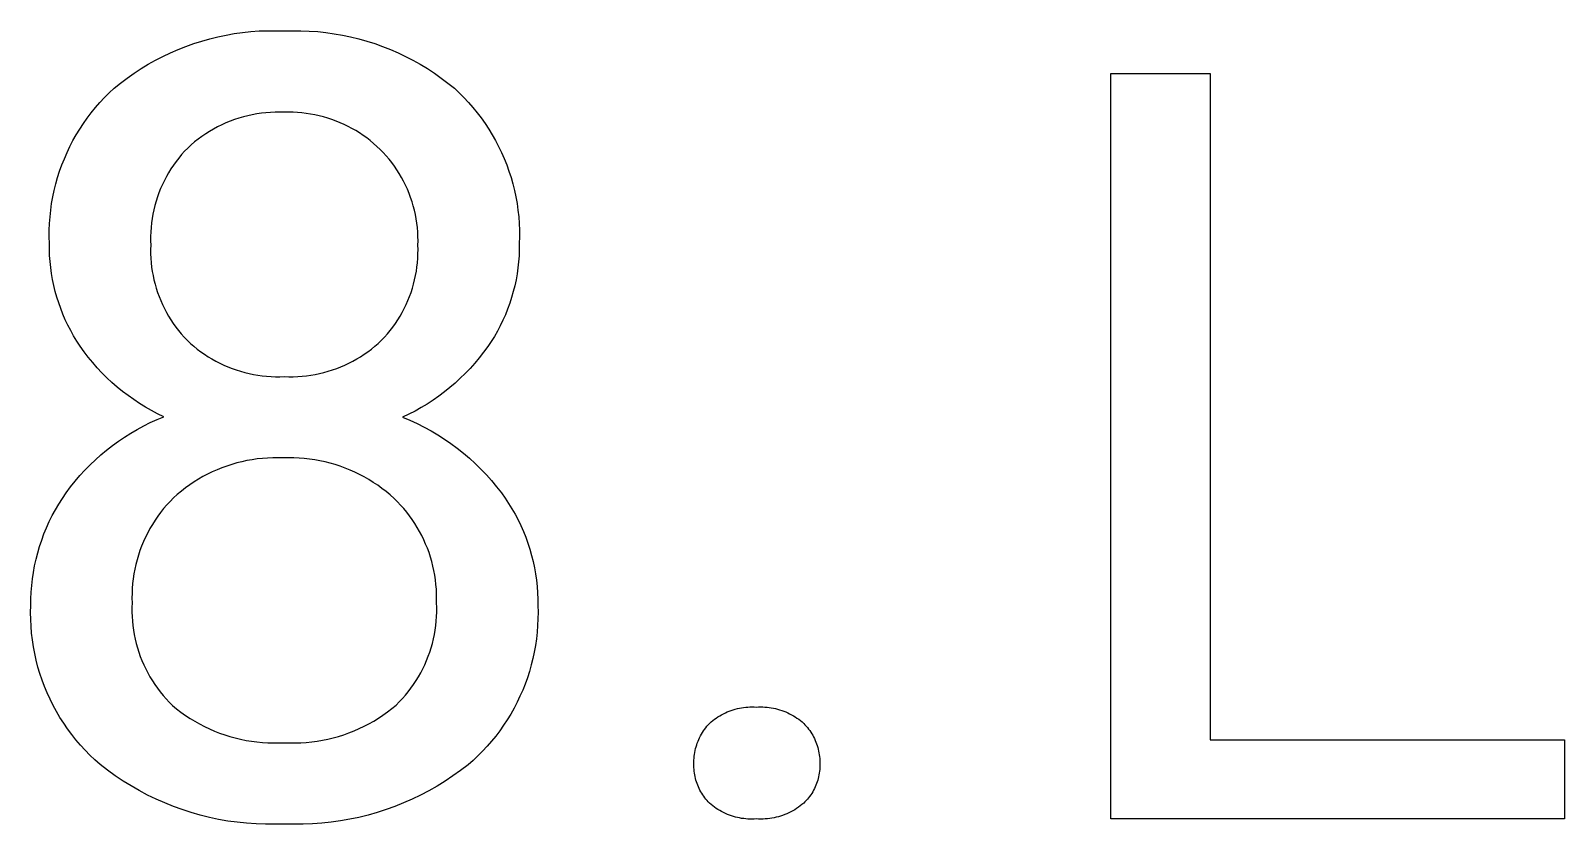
# Model space of a CAD drawing. Header units: millimetres. Extents: x -1893 to 2799, y -925 to 2353.
# Drawn here: x 1603.8 to 1656.9, y -719 to -691.5 of the extents above; entities that cross this region are included whole.
import ezdxf

# ---------------------------------------------------------------- set-up
doc = ezdxf.new("R2010")
doc.units = ezdxf.units.MM
doc.header["$MEASUREMENT"] = 0
doc.layers.add('Domyslna', color=7, linetype='Continuous', true_color=0x000000)
doc.layers.add('Domyślny', color=7, linetype='Continuous', true_color=0x000000)

msp = doc.modelspace()

# ---------------------------------------------------------------- linework, layer by layer
at = {"layer": 'Domyslna'}
for p, q in [((1609.999, -691.797), (1610.28, -691.728)), ((1610.28, -691.728), (1610.564, -691.668)), ((1610.564, -691.668), (1610.849, -691.618)), ((1610.849, -691.618), (1611.136, -691.578)), ((1611.136, -691.578), (1611.424, -691.548)), ((1611.424, -691.548), (1611.713, -691.527)), ((1611.713, -691.527), (1612.002, -691.517)), ((1612.002, -691.517), (1612.292, -691.516)), ((1612.292, -691.516), (1612.581, -691.524)), ((1612.581, -691.524), (1612.87, -691.516)), ((1612.87, -691.516), (1613.159, -691.517)), ((1613.159, -691.517), (1613.448, -691.528)), ((1613.448, -691.528), (1613.737, -691.549)), ((1613.737, -691.549), (1614.024, -691.58)), ((1614.024, -691.58), (1614.311, -691.62)), ((1614.311, -691.62), (1614.596, -691.67)), ((1614.596, -691.67), (1614.879, -691.73)), ((1614.879, -691.73), (1615.159, -691.799)), ((1608.375, -692.406), (1608.637, -692.282)), ((1608.637, -692.282), (1608.902, -692.166)), ((1608.902, -692.166), (1609.172, -692.06)), ((1609.172, -692.06), (1609.444, -691.963)), ((1609.444, -691.963), (1609.72, -691.875)), ((1609.72, -691.875), (1609.999, -691.797)), ((1615.159, -691.799), (1615.438, -691.877)), ((1615.438, -691.877), (1615.713, -691.965)), ((1615.713, -691.965), (1615.986, -692.062)), ((1615.986, -692.062), (1616.255, -692.169)), ((1616.255, -692.169), (1616.52, -692.284)), ((1616.52, -692.284), (1616.781, -692.408)), ((1607.618, -692.831), (1607.866, -692.681)), ((1607.866, -692.681), (1608.118, -692.539)), ((1608.118, -692.539), (1608.375, -692.406)), ((1616.781, -692.408), (1617.038, -692.541)), ((1617.038, -692.541), (1617.29, -692.682)), ((1617.29, -692.682), (1617.538, -692.832)), ((1606.683, -693.513), (1606.908, -693.331)), ((1606.908, -693.331), (1607.139, -693.156)), ((1607.139, -693.156), (1607.376, -692.99)), ((1607.376, -692.99), (1607.618, -692.831)), ((1617.538, -692.832), (1617.78, -692.991)), ((1617.78, -692.991), (1618.016, -693.157)), ((1618.016, -693.157), (1618.247, -693.331)), ((1618.247, -693.331), (1618.472, -693.513)), ((1606.193, -694.004), (1606.35, -693.835)), ((1606.35, -693.835), (1606.514, -693.671)), ((1606.514, -693.671), (1606.683, -693.513)), ((1618.472, -693.513), (1618.642, -693.671)), ((1618.642, -693.671), (1618.806, -693.834)), ((1618.806, -693.834), (1618.964, -694.003)), ((1605.755, -694.543), (1605.895, -694.358)), ((1605.895, -694.358), (1606.041, -694.179)), ((1606.041, -694.179), (1606.193, -694.004)), ((1611.628, -694.401), (1611.472, -694.43)), ((1611.786, -694.378), (1611.628, -694.401)), ((1611.944, -694.36), (1611.786, -694.378)), ((1612.103, -694.347), (1611.944, -694.36)), ((1612.262, -694.34), (1612.103, -694.347)), ((1612.422, -694.339), (1612.262, -694.34)), ((1612.581, -694.343), (1612.422, -694.339)), ((1612.733, -694.34), (1612.581, -694.343)), ((1612.886, -694.343), (1612.733, -694.34)), ((1613.038, -694.351), (1612.886, -694.343)), ((1613.19, -694.363), (1613.038, -694.351)), ((1613.341, -694.381), (1613.19, -694.363)), ((1613.492, -694.404), (1613.341, -694.381)), ((1613.642, -694.432), (1613.492, -694.404)), ((1618.964, -694.003), (1619.117, -694.178)), ((1619.117, -694.178), (1619.263, -694.357)), ((1619.263, -694.357), (1619.403, -694.541)), ((1605.374, -695.123), (1605.494, -694.925)), ((1605.494, -694.925), (1605.621, -694.732)), ((1605.621, -694.732), (1605.755, -694.543)), ((1610.132, -694.925), (1609.994, -695.006)), ((1610.272, -694.85), (1610.132, -694.925)), ((1610.415, -694.78), (1610.272, -694.85)), ((1610.561, -694.714), (1610.415, -694.78)), ((1610.708, -694.654), (1610.561, -694.714)), ((1610.858, -694.598), (1610.708, -694.654)), ((1611.009, -694.548), (1610.858, -694.598)), ((1611.162, -694.503), (1611.009, -694.548)), ((1611.316, -694.464), (1611.162, -694.503)), ((1611.472, -694.43), (1611.316, -694.464)), ((1613.791, -694.465), (1613.642, -694.432)), ((1613.938, -694.503), (1613.791, -694.465)), ((1614.085, -694.546), (1613.938, -694.503)), ((1614.229, -694.594), (1614.085, -694.546)), ((1614.372, -694.647), (1614.229, -694.594)), ((1614.514, -694.704), (1614.372, -694.647)), ((1614.653, -694.766), (1614.514, -694.704)), ((1614.79, -694.833), (1614.653, -694.766)), ((1614.925, -694.904), (1614.79, -694.833)), ((1615.057, -694.98), (1614.925, -694.904)), ((1619.403, -694.541), (1619.537, -694.73)), ((1619.537, -694.73), (1619.665, -694.924)), ((1619.665, -694.924), (1619.786, -695.121)), ((1605.154, -695.53), (1605.26, -695.325)), ((1605.26, -695.325), (1605.374, -695.123)), ((1609.474, -695.372), (1609.352, -695.475)), ((1609.599, -695.274), (1609.474, -695.372)), ((1609.728, -695.18), (1609.599, -695.274)), ((1609.86, -695.09), (1609.728, -695.18)), ((1609.994, -695.006), (1609.86, -695.09)), ((1615.186, -695.06), (1615.057, -694.98)), ((1615.313, -695.145), (1615.186, -695.06)), ((1615.437, -695.233), (1615.313, -695.145)), ((1615.558, -695.326), (1615.437, -695.233)), ((1615.676, -695.423), (1615.558, -695.326)), ((1615.79, -695.524), (1615.676, -695.423)), ((1619.786, -695.121), (1619.9, -695.323)), ((1619.9, -695.323), (1620.007, -695.528)), ((1604.876, -696.166), (1604.961, -695.951)), ((1604.961, -695.951), (1605.054, -695.739)), ((1605.054, -695.739), (1605.154, -695.53)), ((1608.926, -695.928), (1608.831, -696.05)), ((1609.024, -695.809), (1608.926, -695.928)), ((1609.127, -695.693), (1609.024, -695.809)), ((1609.234, -695.582), (1609.127, -695.693)), ((1609.352, -695.475), (1609.234, -695.582)), ((1615.901, -695.628), (1615.79, -695.524)), ((1616.008, -695.738), (1615.901, -695.628)), ((1616.111, -695.852), (1616.008, -695.738)), ((1616.209, -695.969), (1616.111, -695.852)), ((1616.304, -696.089), (1616.209, -695.969)), ((1620.007, -695.528), (1620.107, -695.737)), ((1620.107, -695.737), (1620.2, -695.949)), ((1620.2, -695.949), (1620.286, -696.164)), ((1604.728, -696.604), (1604.798, -696.384)), ((1604.798, -696.384), (1604.876, -696.166)), ((1608.574, -696.436), (1608.497, -696.57)), ((1608.655, -696.305), (1608.574, -696.436)), ((1608.741, -696.176), (1608.655, -696.305)), ((1608.831, -696.05), (1608.741, -696.176)), ((1616.395, -696.212), (1616.304, -696.089)), ((1616.481, -696.339), (1616.395, -696.212)), ((1616.563, -696.468), (1616.481, -696.339)), ((1616.64, -696.6), (1616.563, -696.468)), ((1620.286, -696.164), (1620.364, -696.382)), ((1620.364, -696.382), (1620.435, -696.603)), ((1604.561, -697.278), (1604.609, -697.052)), ((1604.609, -697.052), (1604.664, -696.827)), ((1604.664, -696.827), (1604.728, -696.604)), ((1608.296, -696.988), (1608.238, -697.131)), ((1608.358, -696.846), (1608.296, -696.988)), ((1608.425, -696.707), (1608.358, -696.846)), ((1608.497, -696.57), (1608.425, -696.707)), ((1616.713, -696.735), (1616.64, -696.6)), ((1616.781, -696.872), (1616.713, -696.735)), ((1616.844, -697.011), (1616.781, -696.872)), ((1616.903, -697.153), (1616.844, -697.011)), ((1620.435, -696.603), (1620.499, -696.825)), ((1620.499, -696.825), (1620.554, -697.05)), ((1620.554, -697.05), (1620.602, -697.277)), ((1604.489, -697.735), (1604.521, -697.506)), ((1604.521, -697.506), (1604.561, -697.278)), ((1608.096, -697.572), (1608.059, -697.723)), ((1608.138, -697.424), (1608.096, -697.572)), ((1608.186, -697.277), (1608.138, -697.424)), ((1608.238, -697.131), (1608.186, -697.277)), ((1616.957, -697.296), (1616.903, -697.153)), ((1617.005, -697.441), (1616.957, -697.296)), ((1617.049, -697.588), (1617.005, -697.441)), ((1617.087, -697.736), (1617.049, -697.588)), ((1620.602, -697.277), (1620.643, -697.505)), ((1620.643, -697.505), (1620.675, -697.734)), ((1604.447, -698.196), (1604.464, -697.965)), ((1604.464, -697.965), (1604.489, -697.735)), ((1608, -698.026), (1607.979, -698.179)), ((1608.027, -697.874), (1608, -698.026)), ((1608.059, -697.723), (1608.027, -697.874)), ((1617.121, -697.885), (1617.087, -697.736)), ((1617.149, -698.036), (1617.121, -697.885)), ((1617.172, -698.187), (1617.149, -698.036)), ((1620.675, -697.734), (1620.7, -697.965)), ((1620.7, -697.965), (1620.717, -698.196)), ((1604.437, -698.659), (1604.438, -698.427)), ((1604.444, -698.89), (1604.437, -698.659)), ((1604.438, -698.427), (1604.447, -698.196)), ((1607.952, -698.487), (1607.947, -698.642)), ((1607.947, -698.642), (1607.947, -698.796)), ((1607.963, -698.333), (1607.952, -698.487)), ((1607.979, -698.179), (1607.963, -698.333)), ((1617.19, -698.339), (1617.172, -698.187)), ((1617.203, -698.492), (1617.19, -698.339)), ((1617.21, -698.645), (1617.203, -698.492)), ((1617.213, -698.798), (1617.21, -698.645)), ((1620.717, -698.196), (1620.726, -698.427)), ((1620.727, -698.659), (1620.721, -698.89)), ((1620.726, -698.427), (1620.727, -698.659)), ((1604.444, -699.099), (1604.444, -698.89)), ((1604.452, -699.309), (1604.444, -699.099)), ((1607.947, -698.796), (1607.952, -698.951)), ((1607.952, -698.951), (1607.949, -699.102)), ((1607.949, -699.102), (1607.95, -699.253)), ((1617.209, -698.951), (1617.213, -698.798)), ((1617.213, -699.102), (1617.209, -698.951)), ((1617.212, -699.253), (1617.213, -699.102)), ((1620.72, -699.101), (1620.712, -699.312)), ((1620.721, -698.89), (1620.72, -699.101)), ((1604.467, -699.517), (1604.452, -699.309)), ((1604.488, -699.726), (1604.467, -699.517)), ((1607.95, -699.253), (1607.956, -699.404)), ((1607.956, -699.404), (1607.968, -699.555)), ((1607.968, -699.555), (1607.985, -699.705)), ((1607.985, -699.705), (1608.007, -699.855)), ((1617.155, -699.854), (1617.177, -699.705)), ((1617.177, -699.705), (1617.194, -699.555)), ((1617.194, -699.555), (1617.205, -699.404)), ((1617.205, -699.404), (1617.212, -699.253)), ((1620.697, -699.522), (1620.675, -699.732)), ((1620.712, -699.312), (1620.697, -699.522)), ((1604.517, -699.933), (1604.488, -699.726)), ((1604.553, -700.139), (1604.517, -699.933)), ((1604.596, -700.344), (1604.553, -700.139)), ((1608.007, -699.855), (1608.034, -700.003)), ((1608.034, -700.003), (1608.066, -700.151)), ((1608.066, -700.151), (1608.102, -700.298)), ((1617.06, -700.297), (1617.097, -700.151)), ((1617.097, -700.151), (1617.128, -700.003)), ((1617.128, -700.003), (1617.155, -699.854)), ((1620.609, -700.148), (1620.565, -700.355)), ((1620.645, -699.941), (1620.609, -700.148)), ((1620.675, -699.732), (1620.645, -699.941)), ((1604.645, -700.548), (1604.596, -700.344)), ((1604.702, -700.749), (1604.645, -700.548)), ((1604.765, -700.949), (1604.702, -700.749)), ((1608.102, -700.298), (1608.144, -700.443)), ((1608.144, -700.443), (1608.191, -700.587)), ((1608.191, -700.587), (1608.243, -700.729)), ((1608.243, -700.729), (1608.299, -700.869)), ((1616.863, -700.869), (1616.919, -700.728)), ((1616.919, -700.728), (1616.971, -700.586)), ((1616.971, -700.586), (1617.018, -700.443)), ((1617.018, -700.443), (1617.06, -700.297)), ((1620.455, -700.762), (1620.39, -700.963)), ((1620.514, -700.559), (1620.455, -700.762)), ((1620.565, -700.355), (1620.514, -700.559)), ((1604.835, -701.146), (1604.765, -700.949)), ((1604.912, -701.341), (1604.835, -701.146)), ((1608.299, -700.869), (1608.361, -701.007)), ((1608.361, -701.007), (1608.426, -701.143)), ((1608.426, -701.143), (1608.497, -701.277)), ((1608.497, -701.277), (1608.572, -701.408)), ((1616.591, -701.408), (1616.666, -701.277)), ((1616.666, -701.277), (1616.736, -701.143)), ((1616.736, -701.143), (1616.802, -701.007)), ((1616.802, -701.007), (1616.863, -700.869)), ((1620.318, -701.161), (1620.239, -701.357)), ((1620.39, -700.963), (1620.318, -701.161)), ((1604.995, -701.533), (1604.912, -701.341)), ((1605.085, -701.722), (1604.995, -701.533)), ((1605.181, -701.908), (1605.085, -701.722)), ((1608.572, -701.408), (1608.651, -701.537)), ((1608.651, -701.537), (1608.735, -701.663)), ((1608.735, -701.663), (1608.823, -701.786)), ((1608.823, -701.786), (1608.915, -701.906)), ((1616.248, -701.905), (1616.34, -701.785)), ((1616.34, -701.785), (1616.428, -701.662)), ((1616.428, -701.662), (1616.511, -701.537)), ((1616.511, -701.537), (1616.591, -701.408)), ((1620.062, -701.739), (1619.963, -701.926)), ((1620.154, -701.55), (1620.062, -701.739)), ((1620.239, -701.357), (1620.154, -701.55)), ((1605.283, -702.091), (1605.181, -701.908)), ((1605.391, -702.27), (1605.283, -702.091)), ((1605.506, -702.445), (1605.391, -702.27)), ((1608.915, -701.906), (1609.011, -702.022)), ((1609.011, -702.022), (1609.111, -702.136)), ((1609.111, -702.136), (1609.215, -702.245)), ((1609.215, -702.245), (1609.328, -702.35)), ((1609.328, -702.35), (1609.445, -702.451)), ((1615.719, -702.451), (1615.835, -702.35)), ((1615.835, -702.35), (1615.948, -702.245)), ((1615.948, -702.245), (1616.052, -702.136)), ((1616.052, -702.136), (1616.152, -702.022)), ((1616.152, -702.022), (1616.248, -701.905)), ((1619.747, -702.288), (1619.629, -702.463)), ((1619.858, -702.109), (1619.747, -702.288)), ((1619.963, -701.926), (1619.858, -702.109)), ((1605.645, -702.641), (1605.506, -702.445)), ((1605.791, -702.832), (1605.645, -702.641)), ((1605.943, -703.017), (1605.791, -702.832)), ((1609.445, -702.451), (1609.565, -702.547)), ((1609.565, -702.547), (1609.688, -702.64)), ((1609.688, -702.64), (1609.814, -702.728)), ((1609.814, -702.728), (1609.943, -702.812)), ((1609.943, -702.812), (1610.075, -702.891)), ((1610.075, -702.891), (1610.209, -702.966)), ((1614.955, -702.967), (1615.089, -702.891)), ((1615.089, -702.891), (1615.221, -702.812)), ((1615.221, -702.812), (1615.35, -702.728)), ((1615.35, -702.728), (1615.476, -702.64)), ((1615.476, -702.64), (1615.599, -702.547)), ((1615.599, -702.547), (1615.719, -702.451)), ((1619.337, -702.85), (1619.181, -703.036)), ((1619.486, -702.659), (1619.337, -702.85)), ((1619.629, -702.463), (1619.486, -702.659)), ((1606.101, -703.198), (1605.943, -703.017)), ((1606.265, -703.373), (1606.101, -703.198)), ((1606.435, -703.543), (1606.265, -703.373)), ((1610.209, -702.966), (1610.346, -703.037)), ((1610.346, -703.037), (1610.485, -703.103)), ((1610.485, -703.103), (1610.626, -703.164)), ((1610.626, -703.164), (1610.77, -703.22)), ((1610.77, -703.22), (1610.915, -703.272)), ((1610.915, -703.272), (1611.061, -703.318)), ((1611.061, -703.318), (1611.21, -703.36)), ((1611.21, -703.36), (1611.359, -703.396)), ((1611.359, -703.396), (1611.51, -703.428)), ((1611.51, -703.428), (1611.662, -703.454)), ((1613.503, -703.454), (1613.655, -703.428)), ((1613.655, -703.428), (1613.805, -703.396)), ((1613.805, -703.396), (1613.955, -703.36)), ((1613.955, -703.36), (1614.103, -703.318)), ((1614.103, -703.318), (1614.25, -703.272)), ((1614.25, -703.272), (1614.395, -703.22)), ((1614.395, -703.22), (1614.538, -703.164)), ((1614.538, -703.164), (1614.679, -703.103)), ((1614.679, -703.103), (1614.818, -703.037)), ((1614.818, -703.037), (1614.955, -702.967)), ((1618.852, -703.392), (1618.679, -703.561)), ((1619.02, -703.216), (1618.852, -703.392)), ((1619.181, -703.036), (1619.02, -703.216)), ((1606.611, -703.707), (1606.435, -703.543)), ((1606.792, -703.865), (1606.611, -703.707)), ((1606.978, -704.017), (1606.792, -703.865)), ((1611.662, -703.454), (1611.814, -703.475)), ((1611.814, -703.475), (1611.967, -703.491)), ((1611.967, -703.491), (1612.121, -703.502)), ((1612.121, -703.502), (1612.275, -703.508)), ((1612.275, -703.508), (1612.428, -703.508)), ((1612.428, -703.508), (1612.582, -703.503)), ((1612.582, -703.503), (1612.736, -703.508)), ((1612.736, -703.508), (1612.89, -703.508)), ((1612.89, -703.508), (1613.044, -703.502)), ((1613.044, -703.502), (1613.197, -703.491)), ((1613.197, -703.491), (1613.35, -703.475)), ((1613.35, -703.475), (1613.503, -703.454)), ((1618.316, -703.883), (1618.127, -704.035)), ((1618.5, -703.725), (1618.316, -703.883)), ((1618.679, -703.561), (1618.5, -703.725)), ((1607.169, -704.162), (1606.978, -704.017)), ((1607.365, -704.301), (1607.169, -704.162)), ((1607.566, -704.433), (1607.365, -704.301)), ((1607.77, -704.559), (1607.566, -704.433)), ((1617.532, -704.452), (1617.325, -704.578)), ((1617.735, -704.319), (1617.532, -704.452)), ((1617.934, -704.18), (1617.735, -704.319)), ((1618.127, -704.035), (1617.934, -704.18)), ((1607.979, -704.678), (1607.77, -704.559)), ((1607.938, -705.096), (1608.172, -704.991)), ((1608.192, -704.789), (1607.979, -704.678)), ((1608.172, -704.991), (1608.408, -704.893)), ((1608.408, -704.893), (1608.192, -704.789)), ((1616.898, -704.808), (1616.679, -704.913)), ((1616.679, -704.913), (1616.932, -705.017)), ((1617.113, -704.696), (1616.898, -704.808)), ((1616.932, -705.017), (1617.18, -705.13)), ((1617.325, -704.578), (1617.113, -704.696)), ((1607.045, -705.596), (1607.262, -705.46)), ((1607.262, -705.46), (1607.483, -705.331)), ((1607.483, -705.331), (1607.709, -705.21)), ((1607.709, -705.21), (1607.938, -705.096)), ((1617.18, -705.13), (1617.424, -705.252)), ((1617.424, -705.252), (1617.664, -705.382)), ((1617.664, -705.382), (1617.899, -705.521)), ((1617.899, -705.521), (1618.13, -705.667)), ((1606.227, -706.211), (1606.424, -706.047)), ((1606.424, -706.047), (1606.626, -705.889)), ((1606.626, -705.889), (1606.833, -705.739)), ((1606.833, -705.739), (1607.045, -705.596)), ((1618.13, -705.667), (1618.355, -705.822)), ((1618.355, -705.822), (1618.575, -705.984)), ((1618.575, -705.984), (1618.788, -706.153)), ((1605.673, -706.742), (1605.852, -706.558)), ((1605.852, -706.558), (1606.037, -706.381)), ((1606.037, -706.381), (1606.227, -706.211)), ((1610.588, -706.602), (1610.419, -706.663)), ((1610.76, -706.546), (1610.588, -706.602)), ((1610.934, -706.496), (1610.76, -706.546)), ((1611.109, -706.452), (1610.934, -706.496)), ((1611.286, -706.414), (1611.109, -706.452)), ((1611.464, -706.382), (1611.286, -706.414)), ((1611.642, -706.357), (1611.464, -706.382)), ((1611.822, -706.337), (1611.642, -706.357)), ((1612.002, -706.324), (1611.822, -706.337)), ((1612.183, -706.317), (1612.002, -706.324)), ((1612.363, -706.317), (1612.183, -706.317)), ((1612.544, -706.322), (1612.363, -706.317)), ((1612.726, -706.317), (1612.544, -706.322)), ((1612.909, -706.319), (1612.726, -706.317)), ((1613.091, -706.326), (1612.909, -706.319)), ((1613.273, -706.34), (1613.091, -706.326)), ((1613.454, -706.36), (1613.273, -706.34)), ((1613.635, -706.387), (1613.454, -706.36)), ((1613.814, -706.419), (1613.635, -706.387)), ((1613.993, -706.458), (1613.814, -706.419)), ((1614.17, -706.502), (1613.993, -706.458)), ((1614.345, -706.553), (1614.17, -706.502)), ((1614.518, -706.61), (1614.345, -706.553)), ((1614.69, -706.672), (1614.518, -706.61)), ((1618.788, -706.153), (1618.996, -706.33)), ((1618.996, -706.33), (1619.198, -706.514)), ((1619.198, -706.514), (1619.393, -706.705)), ((1605.175, -707.326), (1605.334, -707.126)), ((1605.334, -707.126), (1605.5, -706.931)), ((1605.5, -706.931), (1605.673, -706.742)), ((1609.454, -707.153), (1609.304, -707.253)), ((1609.607, -707.058), (1609.454, -707.153)), ((1609.764, -706.968), (1609.607, -707.058)), ((1609.924, -706.883), (1609.764, -706.968)), ((1610.086, -706.804), (1609.924, -706.883)), ((1610.251, -706.731), (1610.086, -706.804)), ((1610.419, -706.663), (1610.251, -706.731)), ((1614.859, -706.74), (1614.69, -706.672)), ((1615.026, -706.815), (1614.859, -706.74)), ((1615.19, -706.894), (1615.026, -706.815)), ((1615.351, -706.98), (1615.19, -706.894)), ((1615.509, -707.07), (1615.351, -706.98)), ((1615.664, -707.166), (1615.509, -707.07)), ((1619.393, -706.705), (1619.581, -706.903)), ((1619.581, -706.903), (1619.763, -707.107)), ((1619.763, -707.107), (1619.937, -707.317)), ((1604.892, -707.722), (1605.023, -707.532)), ((1605.023, -707.532), (1605.175, -707.326)), ((1608.875, -707.585), (1608.74, -707.705)), ((1609.014, -707.47), (1608.875, -707.585)), ((1609.157, -707.359), (1609.014, -707.47)), ((1609.304, -707.253), (1609.157, -707.359)), ((1615.816, -707.268), (1615.664, -707.166)), ((1615.964, -707.374), (1615.816, -707.268)), ((1616.109, -707.486), (1615.964, -707.374)), ((1616.249, -707.602), (1616.109, -707.486)), ((1616.386, -707.723), (1616.249, -707.602)), ((1619.937, -707.317), (1620.104, -707.533)), ((1620.104, -707.533), (1620.231, -707.712)), ((1604.542, -708.32), (1604.652, -708.117)), ((1604.652, -708.117), (1604.768, -707.918)), ((1604.768, -707.918), (1604.892, -707.722)), ((1608.297, -708.208), (1608.197, -708.343)), ((1608.401, -708.077), (1608.297, -708.208)), ((1608.51, -707.949), (1608.401, -708.077)), ((1608.623, -707.825), (1608.51, -707.949)), ((1608.74, -707.705), (1608.623, -707.825)), ((1616.5, -707.836), (1616.386, -707.723)), ((1616.611, -707.954), (1616.5, -707.836)), ((1616.717, -708.074), (1616.611, -707.954)), ((1616.82, -708.199), (1616.717, -708.074)), ((1616.918, -708.326), (1616.82, -708.199)), ((1620.231, -707.712), (1620.353, -707.895)), ((1620.353, -707.895), (1620.468, -708.082)), ((1620.468, -708.082), (1620.576, -708.273)), ((1604.256, -708.952), (1604.344, -708.738)), ((1604.344, -708.738), (1604.439, -708.527)), ((1604.439, -708.527), (1604.542, -708.32)), ((1608.013, -708.624), (1607.928, -708.768)), ((1608.103, -708.482), (1608.013, -708.624)), ((1608.197, -708.343), (1608.103, -708.482)), ((1617.012, -708.457), (1616.918, -708.326)), ((1617.101, -708.591), (1617.012, -708.457)), ((1617.186, -708.728), (1617.101, -708.591)), ((1617.266, -708.868), (1617.186, -708.728)), ((1620.576, -708.273), (1620.678, -708.468)), ((1620.678, -708.468), (1620.774, -708.666)), ((1620.774, -708.666), (1620.862, -708.867)), ((1604.103, -709.387), (1604.176, -709.168)), ((1604.176, -709.168), (1604.256, -708.952)), ((1607.704, -709.219), (1607.639, -709.374)), ((1607.773, -709.066), (1607.704, -709.219)), ((1607.848, -708.916), (1607.773, -709.066)), ((1607.928, -708.768), (1607.848, -708.916)), ((1617.341, -709.011), (1617.266, -708.868)), ((1617.412, -709.155), (1617.341, -709.011)), ((1617.478, -709.303), (1617.412, -709.155)), ((1620.862, -708.867), (1620.944, -709.071)), ((1620.944, -709.071), (1621.019, -709.277)), ((1621.019, -709.277), (1621.086, -709.486)), ((1603.98, -709.833), (1604.037, -709.609)), ((1604.037, -709.609), (1604.103, -709.387)), ((1607.527, -709.69), (1607.48, -709.851)), ((1607.581, -709.531), (1607.527, -709.69)), ((1607.639, -709.374), (1607.581, -709.531)), ((1617.538, -709.452), (1617.478, -709.303)), ((1617.594, -709.603), (1617.538, -709.452)), ((1617.644, -709.756), (1617.594, -709.603)), ((1617.689, -709.911), (1617.644, -709.756)), ((1621.086, -709.486), (1621.146, -709.698)), ((1621.146, -709.698), (1621.2, -709.911)), ((1603.855, -710.514), (1603.889, -710.286)), ((1603.889, -710.286), (1603.93, -710.058)), ((1603.93, -710.058), (1603.98, -709.833)), ((1607.371, -710.342), (1607.346, -710.508)), ((1607.401, -710.177), (1607.371, -710.342)), ((1607.438, -710.013), (1607.401, -710.177)), ((1607.48, -709.851), (1607.438, -710.013)), ((1617.729, -710.067), (1617.689, -709.911)), ((1617.764, -710.224), (1617.729, -710.067)), ((1617.793, -710.382), (1617.764, -710.224)), ((1621.2, -709.911), (1621.245, -710.126)), ((1621.245, -710.126), (1621.284, -710.342)), ((1621.284, -710.342), (1621.315, -710.559)), ((1603.811, -710.974), (1603.829, -710.744)), ((1603.829, -710.744), (1603.855, -710.514)), ((1607.313, -710.842), (1607.306, -711.01)), ((1607.327, -710.675), (1607.313, -710.842)), ((1607.346, -710.508), (1607.327, -710.675)), ((1617.817, -710.542), (1617.793, -710.382)), ((1617.836, -710.702), (1617.817, -710.542)), ((1617.849, -710.862), (1617.836, -710.702)), ((1617.857, -711.023), (1617.849, -710.862)), ((1621.315, -710.559), (1621.339, -710.778)), ((1621.339, -710.778), (1621.355, -710.997)), ((1603.8, -711.436), (1603.802, -711.205)), ((1603.802, -711.205), (1603.811, -710.974)), ((1607.308, -711.345), (1607.303, -711.503)), ((1607.306, -711.01), (1607.304, -711.178)), ((1607.304, -711.178), (1607.308, -711.345)), ((1617.856, -711.345), (1617.859, -711.184)), ((1617.862, -711.502), (1617.856, -711.345)), ((1617.859, -711.184), (1617.857, -711.023)), ((1621.355, -710.997), (1621.364, -711.217)), ((1621.364, -711.217), (1621.365, -711.436)), ((1603.794, -711.675), (1603.8, -711.436)), ((1603.797, -711.914), (1603.794, -711.675)), ((1603.809, -712.153), (1603.797, -711.914)), ((1607.303, -711.503), (1607.302, -711.66)), ((1607.302, -711.66), (1607.307, -711.817)), ((1607.307, -711.817), (1607.318, -711.974)), ((1617.845, -711.973), (1617.856, -711.816)), ((1617.856, -711.816), (1617.861, -711.659)), ((1617.861, -711.659), (1617.862, -711.502)), ((1621.368, -711.898), (1621.358, -712.129)), ((1621.365, -711.436), (1621.371, -711.667)), ((1621.371, -711.667), (1621.368, -711.898)), ((1603.828, -712.391), (1603.809, -712.153)), ((1603.856, -712.629), (1603.828, -712.391)), ((1607.318, -711.974), (1607.334, -712.13)), ((1607.334, -712.13), (1607.355, -712.286)), ((1607.355, -712.286), (1607.381, -712.441)), ((1607.381, -712.441), (1607.413, -712.595)), ((1617.748, -712.593), (1617.78, -712.439)), ((1617.78, -712.439), (1617.807, -712.285)), ((1617.807, -712.285), (1617.829, -712.129)), ((1617.829, -712.129), (1617.845, -711.973)), ((1621.341, -712.359), (1621.315, -712.589)), ((1621.358, -712.129), (1621.341, -712.359)), ((1603.892, -712.865), (1603.856, -712.629)), ((1603.936, -713.1), (1603.892, -712.865)), ((1607.413, -712.595), (1607.45, -712.748)), ((1607.45, -712.748), (1607.492, -712.9)), ((1607.492, -712.9), (1607.54, -713.05)), ((1617.62, -713.046), (1617.668, -712.897)), ((1617.668, -712.897), (1617.71, -712.746)), ((1617.71, -712.746), (1617.748, -712.593)), ((1621.282, -712.817), (1621.241, -713.045)), ((1621.315, -712.589), (1621.282, -712.817)), ((1603.988, -713.333), (1603.936, -713.1)), ((1604.048, -713.565), (1603.988, -713.333)), ((1607.54, -713.05), (1607.592, -713.198)), ((1607.592, -713.198), (1607.65, -713.344)), ((1607.65, -713.344), (1607.712, -713.488)), ((1607.712, -713.488), (1607.779, -713.631)), ((1617.379, -713.626), (1617.446, -713.484)), ((1617.446, -713.484), (1617.509, -713.34)), ((1617.509, -713.34), (1617.567, -713.194)), ((1617.567, -713.194), (1617.62, -713.046)), ((1621.137, -713.494), (1621.073, -713.717)), ((1621.193, -713.27), (1621.137, -713.494)), ((1621.241, -713.045), (1621.193, -713.27)), ((1604.117, -713.794), (1604.048, -713.565)), ((1604.193, -714.021), (1604.117, -713.794)), ((1604.277, -714.244), (1604.193, -714.021)), ((1607.779, -713.631), (1607.852, -713.77)), ((1607.852, -713.77), (1607.928, -713.907)), ((1607.928, -713.907), (1608.01, -714.042)), ((1608.01, -714.042), (1608.096, -714.174)), ((1617.061, -714.167), (1617.147, -714.036)), ((1617.147, -714.036), (1617.229, -713.902)), ((1617.229, -713.902), (1617.306, -713.765)), ((1617.306, -713.765), (1617.379, -713.626)), ((1621.003, -713.936), (1620.924, -714.154)), ((1621.073, -713.717), (1621.003, -713.936)), ((1604.368, -714.465), (1604.277, -714.244)), ((1604.468, -714.683), (1604.368, -714.465)), ((1608.096, -714.174), (1608.187, -714.302)), ((1608.187, -714.302), (1608.281, -714.428)), ((1608.281, -714.428), (1608.381, -714.55)), ((1608.381, -714.55), (1608.484, -714.668)), ((1616.672, -714.66), (1616.775, -714.542)), ((1616.775, -714.542), (1616.874, -714.42)), ((1616.874, -714.42), (1616.97, -714.295)), ((1616.97, -714.295), (1617.061, -714.167)), ((1620.746, -714.58), (1620.646, -714.788)), ((1620.839, -714.368), (1620.746, -714.58)), ((1620.924, -714.154), (1620.839, -714.368)), ((1604.574, -714.897), (1604.468, -714.683)), ((1604.688, -715.107), (1604.574, -714.897)), ((1604.81, -715.313), (1604.688, -715.107)), ((1608.484, -714.668), (1608.591, -714.783)), ((1608.591, -714.783), (1608.702, -714.895)), ((1608.702, -714.895), (1608.849, -715.015)), ((1608.849, -715.015), (1609.001, -715.131)), ((1609.001, -715.131), (1609.156, -715.241)), ((1616, -715.233), (1616.155, -715.122)), ((1616.155, -715.122), (1616.306, -715.006)), ((1616.306, -715.006), (1616.453, -714.885)), ((1616.453, -714.885), (1616.564, -714.774)), ((1616.564, -714.774), (1616.672, -714.66)), ((1620.539, -714.993), (1620.426, -715.194)), ((1620.646, -714.788), (1620.539, -714.993)), ((1627.86, -715.15), (1627.927, -715.12)), ((1627.927, -715.12), (1627.995, -715.092)), ((1627.995, -715.092), (1628.064, -715.067)), ((1628.064, -715.067), (1628.134, -715.044)), ((1628.134, -715.044), (1628.205, -715.023)), ((1628.205, -715.023), (1628.276, -715.005)), ((1628.276, -715.005), (1628.348, -714.989)), ((1628.348, -714.989), (1628.421, -714.976)), ((1628.421, -714.976), (1628.493, -714.965)), ((1628.493, -714.965), (1628.567, -714.957)), ((1628.567, -714.957), (1628.64, -714.952)), ((1628.64, -714.952), (1628.713, -714.948)), ((1628.713, -714.948), (1628.787, -714.948)), ((1628.787, -714.948), (1628.861, -714.95)), ((1628.861, -714.95), (1628.934, -714.954)), ((1628.934, -714.954), (1629.008, -714.95)), ((1629.008, -714.95), (1629.083, -714.948)), ((1629.083, -714.948), (1629.157, -714.949)), ((1629.157, -714.949), (1629.231, -714.953)), ((1629.231, -714.953), (1629.305, -714.958)), ((1629.305, -714.958), (1629.379, -714.967)), ((1629.379, -714.967), (1629.452, -714.978)), ((1629.452, -714.978), (1629.525, -714.991)), ((1629.525, -714.991), (1629.598, -715.007)), ((1629.598, -715.007), (1629.67, -715.025)), ((1629.67, -715.025), (1629.741, -715.045)), ((1629.741, -715.045), (1629.812, -715.068)), ((1629.812, -715.068), (1629.882, -715.094)), ((1629.882, -715.094), (1629.951, -715.121)), ((1629.951, -715.121), (1630.019, -715.151)), ((1604.938, -715.514), (1604.81, -715.313)), ((1605.074, -715.711), (1604.938, -715.514)), ((1609.156, -715.241), (1609.315, -715.346)), ((1609.315, -715.346), (1609.478, -715.445)), ((1609.478, -715.445), (1609.644, -715.538)), ((1609.644, -715.538), (1609.813, -715.626)), ((1609.813, -715.626), (1609.985, -715.707)), ((1615.173, -715.701), (1615.345, -715.619)), ((1615.345, -715.619), (1615.514, -715.531)), ((1615.514, -715.531), (1615.679, -715.437)), ((1615.679, -715.437), (1615.842, -715.338)), ((1615.842, -715.338), (1616, -715.233)), ((1620.179, -715.584), (1620.046, -715.773)), ((1620.306, -715.391), (1620.179, -715.584)), ((1620.426, -715.194), (1620.306, -715.391)), ((1627.181, -715.671), (1627.223, -715.619)), ((1627.223, -715.619), (1627.267, -715.568)), ((1627.267, -715.568), (1627.312, -715.518)), ((1627.312, -715.518), (1627.367, -715.469)), ((1627.367, -715.469), (1627.424, -715.422)), ((1627.424, -715.422), (1627.482, -715.377)), ((1627.482, -715.377), (1627.542, -715.334)), ((1627.542, -715.334), (1627.603, -715.293)), ((1627.603, -715.293), (1627.665, -715.254)), ((1627.665, -715.254), (1627.729, -715.217)), ((1627.729, -715.217), (1627.794, -715.182)), ((1627.794, -715.182), (1627.86, -715.15)), ((1630.019, -715.151), (1630.086, -715.184)), ((1630.086, -715.184), (1630.151, -715.218)), ((1630.151, -715.218), (1630.216, -715.255)), ((1630.216, -715.255), (1630.279, -715.294)), ((1630.279, -715.294), (1630.341, -715.334)), ((1630.341, -715.334), (1630.402, -715.377)), ((1630.402, -715.377), (1630.461, -715.422)), ((1630.461, -715.422), (1630.518, -715.469)), ((1630.518, -715.469), (1630.574, -715.518)), ((1630.574, -715.518), (1630.619, -715.565)), ((1630.619, -715.565), (1630.663, -715.613)), ((1630.663, -715.613), (1630.705, -715.663)), ((1630.705, -715.663), (1630.745, -715.714)), ((1605.216, -715.904), (1605.074, -715.711)), ((1605.364, -716.091), (1605.216, -715.904)), ((1605.519, -716.273), (1605.364, -716.091)), ((1609.985, -715.707), (1610.16, -715.783)), ((1610.16, -715.783), (1610.337, -715.852)), ((1610.337, -715.852), (1610.517, -715.916)), ((1610.517, -715.916), (1610.698, -715.973)), ((1610.698, -715.973), (1610.882, -716.023)), ((1610.882, -716.023), (1611.067, -716.068)), ((1611.067, -716.068), (1611.254, -716.106)), ((1611.254, -716.106), (1611.441, -716.137)), ((1611.441, -716.137), (1611.63, -716.162)), ((1611.63, -716.162), (1611.82, -716.18)), ((1611.82, -716.18), (1612.01, -716.192)), ((1612.01, -716.192), (1612.2, -716.197)), ((1612.391, -716.195), (1612.581, -716.187)), ((1612.581, -716.187), (1612.771, -716.195)), ((1612.961, -716.196), (1613.152, -716.19)), ((1613.152, -716.19), (1613.341, -716.178)), ((1613.341, -716.178), (1613.531, -716.16)), ((1613.531, -716.16), (1613.719, -716.134)), ((1613.719, -716.134), (1613.907, -716.103)), ((1613.907, -716.103), (1614.093, -716.064)), ((1614.093, -716.064), (1614.278, -716.02)), ((1614.278, -716.02), (1614.461, -715.968)), ((1614.461, -715.968), (1614.643, -715.911)), ((1614.643, -715.911), (1614.822, -715.847)), ((1614.822, -715.847), (1614.999, -715.777)), ((1614.999, -715.777), (1615.173, -715.701)), ((1619.76, -716.136), (1619.609, -716.31)), ((1619.906, -715.957), (1619.76, -716.136)), ((1620.046, -715.773), (1619.906, -715.957)), ((1626.889, -716.2), (1626.913, -716.137)), ((1626.913, -716.137), (1626.94, -716.075)), ((1626.94, -716.075), (1626.968, -716.014)), ((1626.968, -716.014), (1626.999, -715.954)), ((1626.999, -715.954), (1627.031, -715.895)), ((1627.031, -715.895), (1627.066, -715.837)), ((1627.066, -715.837), (1627.102, -715.781)), ((1627.102, -715.781), (1627.14, -715.725)), ((1627.14, -715.725), (1627.181, -715.671)), ((1630.745, -715.714), (1630.783, -715.767)), ((1630.783, -715.767), (1630.819, -715.82)), ((1630.819, -715.82), (1630.854, -715.875)), ((1630.854, -715.875), (1630.887, -715.931)), ((1630.887, -715.931), (1630.918, -715.988)), ((1630.918, -715.988), (1630.947, -716.046)), ((1630.947, -716.046), (1630.974, -716.106)), ((1630.974, -716.106), (1630.998, -716.165)), ((1630.998, -716.165), (1631.021, -716.226)), ((1605.681, -716.45), (1605.519, -716.273)), ((1605.848, -716.62), (1605.681, -716.45)), ((1606.021, -716.785), (1605.848, -716.62)), ((1612.2, -716.197), (1612.391, -716.195)), ((1612.771, -716.195), (1612.961, -716.196)), ((1619.289, -716.643), (1619.12, -716.801)), ((1619.452, -716.48), (1619.289, -716.643)), ((1619.609, -716.31), (1619.452, -716.48)), ((1626.773, -716.793), (1626.777, -716.726)), ((1626.777, -716.726), (1626.783, -716.658)), ((1626.783, -716.658), (1626.791, -716.592)), ((1626.791, -716.592), (1626.802, -716.525)), ((1626.802, -716.525), (1626.815, -716.459)), ((1626.815, -716.459), (1626.83, -716.393)), ((1626.83, -716.393), (1626.848, -716.328)), ((1626.848, -716.328), (1626.867, -716.264)), ((1626.867, -716.264), (1626.889, -716.2)), ((1631.021, -716.226), (1631.042, -716.288)), ((1631.042, -716.288), (1631.061, -716.35)), ((1631.061, -716.35), (1631.078, -716.413)), ((1631.078, -716.413), (1631.092, -716.476)), ((1631.092, -716.476), (1631.104, -716.54)), ((1631.104, -716.54), (1631.115, -716.604)), ((1631.115, -716.604), (1631.123, -716.668)), ((1631.123, -716.668), (1631.129, -716.733)), ((1606.2, -716.944), (1606.021, -716.785)), ((1606.458, -717.144), (1606.2, -716.944)), ((1606.723, -717.334), (1606.458, -717.144)), ((1618.688, -717.152), (1618.424, -717.341)), ((1618.947, -716.954), (1618.688, -717.152)), ((1619.12, -716.801), (1618.947, -716.954)), ((1626.772, -716.86), (1626.773, -716.793)), ((1626.772, -716.928), (1626.772, -716.86)), ((1626.772, -716.99), (1626.772, -716.928)), ((1626.773, -717.052), (1626.772, -716.99)), ((1626.777, -717.115), (1626.773, -717.052)), ((1626.783, -717.177), (1626.777, -717.115)), ((1626.791, -717.239), (1626.783, -717.177)), ((1626.801, -717.301), (1626.791, -717.239)), ((1631.113, -717.241), (1631.103, -717.303)), ((1631.122, -717.179), (1631.113, -717.241)), ((1631.128, -717.116), (1631.122, -717.179)), ((1631.132, -717.053), (1631.128, -717.116)), ((1631.129, -716.733), (1631.132, -716.798)), ((1631.132, -716.798), (1631.134, -716.863)), ((1631.133, -716.99), (1631.132, -717.053)), ((1631.134, -716.863), (1631.133, -716.928)), ((1631.133, -716.928), (1631.133, -716.99)), ((1606.994, -717.515), (1606.723, -717.334)), ((1607.272, -717.687), (1606.994, -717.515)), ((1607.555, -717.849), (1607.272, -717.687)), ((1617.875, -717.691), (1617.592, -717.852)), ((1618.152, -717.521), (1617.875, -717.691)), ((1618.424, -717.341), (1618.152, -717.521)), ((1626.813, -717.362), (1626.801, -717.301)), ((1626.827, -717.423), (1626.813, -717.362)), ((1626.843, -717.483), (1626.827, -717.423)), ((1626.861, -717.543), (1626.843, -717.483)), ((1626.881, -717.602), (1626.861, -717.543)), ((1626.903, -717.661), (1626.881, -717.602)), ((1626.927, -717.718), (1626.903, -717.661)), ((1626.953, -717.775), (1626.927, -717.718)), ((1626.981, -717.831), (1626.953, -717.775)), ((1630.944, -717.779), (1630.915, -717.834)), ((1630.971, -717.722), (1630.944, -717.779)), ((1630.996, -717.664), (1630.971, -717.722)), ((1631.019, -717.606), (1630.996, -717.664)), ((1631.04, -717.546), (1631.019, -717.606)), ((1631.059, -717.486), (1631.04, -717.546)), ((1631.076, -717.426), (1631.059, -717.486)), ((1631.09, -717.365), (1631.076, -717.426)), ((1631.103, -717.303), (1631.09, -717.365)), ((1607.844, -718.001), (1607.555, -717.849)), ((1608.138, -718.144), (1607.844, -718.001)), ((1608.437, -718.276), (1608.138, -718.144)), ((1608.739, -718.397), (1608.437, -718.276)), ((1616.713, -718.276), (1616.411, -718.397)), ((1617.011, -718.145), (1616.713, -718.276)), ((1617.304, -718.003), (1617.011, -718.145)), ((1617.592, -717.852), (1617.304, -718.003)), ((1627.011, -717.886), (1626.981, -717.831)), ((1627.043, -717.94), (1627.011, -717.886)), ((1627.076, -717.993), (1627.043, -717.94)), ((1627.111, -718.044), (1627.076, -717.993)), ((1627.148, -718.095), (1627.111, -718.044)), ((1627.187, -718.144), (1627.148, -718.095)), ((1627.227, -718.192), (1627.187, -718.144)), ((1627.269, -718.238), (1627.227, -718.192)), ((1627.312, -718.283), (1627.269, -718.238)), ((1627.368, -718.331), (1627.312, -718.283)), ((1630.574, -718.283), (1630.515, -718.333)), ((1630.619, -718.239), (1630.574, -718.283)), ((1630.662, -718.193), (1630.619, -718.239)), ((1630.703, -718.146), (1630.662, -718.193)), ((1630.743, -718.097), (1630.703, -718.146)), ((1630.781, -718.047), (1630.743, -718.097)), ((1630.817, -717.996), (1630.781, -718.047)), ((1630.852, -717.943), (1630.817, -717.996)), ((1630.885, -717.889), (1630.852, -717.943)), ((1630.915, -717.834), (1630.885, -717.889)), ((1609.046, -718.508), (1608.739, -718.397)), ((1609.357, -718.608), (1609.046, -718.508)), ((1609.671, -718.698), (1609.357, -718.608)), ((1609.988, -718.777), (1609.671, -718.698)), ((1610.307, -718.844), (1609.988, -718.777)), ((1610.629, -718.901), (1610.307, -718.844)), ((1614.848, -718.842), (1614.527, -718.899)), ((1615.166, -718.774), (1614.848, -718.842)), ((1615.482, -718.696), (1615.166, -718.774)), ((1615.795, -718.607), (1615.482, -718.696)), ((1616.105, -718.507), (1615.795, -718.607)), ((1616.411, -718.397), (1616.105, -718.507)), ((1627.425, -718.377), (1627.368, -718.331)), ((1627.484, -718.421), (1627.425, -718.377)), ((1627.544, -718.463), (1627.484, -718.421)), ((1627.605, -718.503), (1627.544, -718.463)), ((1627.668, -718.54), (1627.605, -718.503)), ((1627.732, -718.576), (1627.668, -718.54)), ((1627.797, -718.61), (1627.732, -718.576)), ((1627.863, -718.641), (1627.797, -718.61)), ((1627.93, -718.67), (1627.863, -718.641)), ((1627.999, -718.697), (1627.93, -718.67)), ((1628.068, -718.722), (1627.999, -718.697)), ((1628.137, -718.744), (1628.068, -718.722)), ((1628.208, -718.764), (1628.137, -718.744)), ((1628.279, -718.781), (1628.208, -718.764)), ((1628.351, -718.796), (1628.279, -718.781)), ((1628.423, -718.809), (1628.351, -718.796)), ((1628.495, -718.819), (1628.423, -718.809)), ((1628.568, -718.827), (1628.495, -718.819)), ((1628.641, -718.832), (1628.568, -718.827)), ((1628.715, -718.835), (1628.641, -718.832)), ((1628.788, -718.836), (1628.715, -718.835)), ((1628.861, -718.834), (1628.788, -718.836)), ((1628.934, -718.83), (1628.861, -718.834)), ((1629.011, -718.834), (1628.934, -718.83)), ((1629.088, -718.835), (1629.011, -718.834)), ((1629.165, -718.834), (1629.088, -718.835)), ((1629.242, -718.831), (1629.165, -718.834)), ((1629.319, -718.824), (1629.242, -718.831)), ((1629.396, -718.815), (1629.319, -718.824)), ((1629.472, -718.804), (1629.396, -718.815)), ((1629.548, -718.79), (1629.472, -718.804)), ((1629.623, -718.773), (1629.548, -718.79)), ((1629.698, -718.754), (1629.623, -718.773)), ((1629.772, -718.732), (1629.698, -718.754)), ((1629.845, -718.707), (1629.772, -718.732)), ((1629.918, -718.68), (1629.845, -718.707)), ((1629.989, -718.651), (1629.918, -718.68)), ((1630.059, -718.619), (1629.989, -718.651)), ((1630.128, -718.585), (1630.059, -718.619)), ((1630.196, -718.549), (1630.128, -718.585)), ((1630.263, -718.51), (1630.196, -718.549)), ((1630.328, -718.469), (1630.263, -718.51)), ((1630.392, -718.426), (1630.328, -718.469)), ((1630.455, -718.38), (1630.392, -718.426)), ((1630.515, -718.333), (1630.455, -718.38)), ((1610.952, -718.947), (1610.629, -718.901)), ((1611.276, -718.981), (1610.952, -718.947)), ((1611.602, -719.004), (1611.276, -718.981)), ((1611.928, -719.016), (1611.602, -719.004)), ((1612.255, -719.016), (1611.928, -719.016)), ((1612.581, -719.006), (1612.255, -719.016)), ((1612.906, -719.016), (1612.581, -719.006)), ((1613.232, -719.014), (1612.906, -719.016)), ((1613.557, -719.002), (1613.232, -719.014)), ((1613.881, -718.979), (1613.557, -719.002)), ((1614.205, -718.944), (1613.881, -718.979)), ((1614.527, -718.899), (1614.205, -718.944))]:
    msp.add_line(p, q, dxfattribs=at)
at = {"layer": 'Domyślny'}
for p, q in [((1641.217, -718.83), (1641.217, -693.001)), ((1641.217, -693.001), (1644.652, -693.001)), ((1644.652, -693.001), (1644.652, -716.093)), ((1644.652, -716.093), (1656.925, -716.093)), ((1656.925, -716.093), (1656.925, -718.83)), ((1656.925, -718.83), (1641.217, -718.83))]:
    msp.add_line(p, q, dxfattribs=at)

doc.saveas('drawing.dxf')
